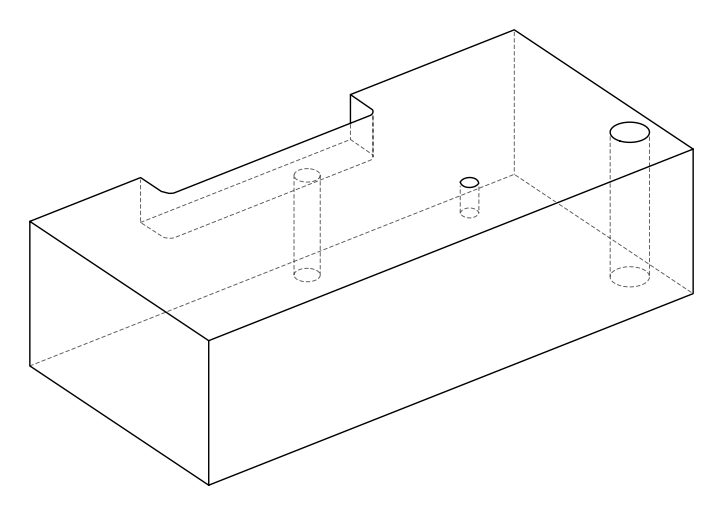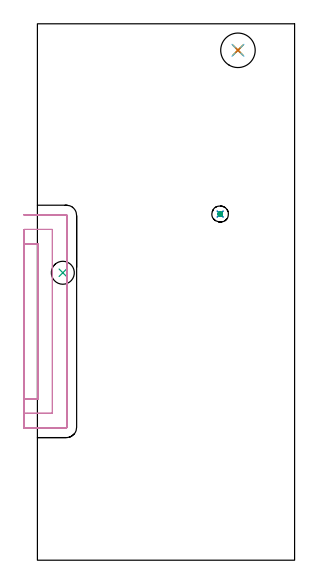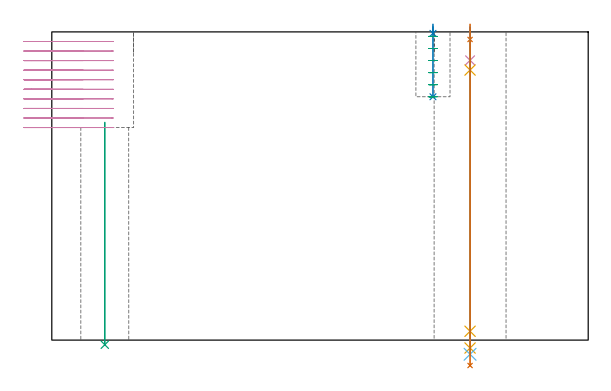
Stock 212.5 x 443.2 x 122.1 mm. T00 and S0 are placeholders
(PLAN: 10 operations, 8 tool changes, 27.2 min)
(1 SPOT_DRILL | STEP1HOLE_1 | NXT0321_9005460120000 | 0.05 min | 182 mm3)
(2 SPOT_DRILL_1 | STEP1POCKET | NXT0321_9005460120000 | 0.03 min | 2 mm3)
(3 INDEXABLE_INSERT_DRILL_THROUGH_HOLE_FROM_SOLID | STEP1HOLE | NXT0302_009 | 0.36 min | 34557 mm3)
(4 DRILL_BLIND_HOLE_INTO_CENTER | STEP1HOLE_1 | NXT0301_046 | 0.05 min | 358 mm3)
(5 GUN_DRILL_THROUGH_HOLE | STEP1HOLE_1 | UGT0307_003 | 0.57 min | 4259 mm3)
(6 SPADE_DRILL_TO_ENLARGE_THROUGH_HOLE | STEP1HOLE_1 | UGT0306_009 | 0.52 min | 27962 mm3)
(7 DRILL_TO_ENLARGE_THROUGH_HOLE | STEP1HOLE_1 | UGT0301_392 | 0.54 min | 45061 mm3)
(8 DRILL_BLIND_HOLE_INTO_CENTER_1 | STEP1POCKET | NXT0301_128 | 0.11 min | 2781 mm3)
(9 MILL_ROUGH_BLIND_HOLE_CONTOUR | STEP1POCKET | NXT0201_013 | Spiral | 0.42 min | 898 mm3)
(10 MILL_SLOT | SLOT_PARTIAL_RECTANGULAR | NXT0201_012 | Follow Part, ap 4, ae 75% | 24.58 min | 223889 mm3)
(TOOL NXT0321_9005460120000 | NC Spot Drill, 142deg, 12mm, Carbide, Uncoated | D12 PA142 FL30 Z2)
(TOOL NXT0302_009 | Index. Insert Drill 19mm [880-D1900L25-05] | D19 PA176 FL95 Z2)
(TOOL NXT0301_046 | Carbide Drill 7.5mm [860.1-0750-038A1-MM 2214] | D7.5 PA140 FL53 Z2)
(TOOL UGT0307_003 | Gun Drill 7 mm | D7 PA130 FL24 Z1)
(TOOL UGT0306_009 | Spade Drill 18.5mm | D18.5 PA132 FL10 Z2)
(TOOL UGT0301_392 | Twist Drill 28.5 mm | D28.5 PA118 FL165 Z2)
(TOOL NXT0301_128 | Carbide Drill 12mm [861.1-1200-036A1-GP GC34] | D12 PA150 FL37.4 Z2)
(TOOL NXT0201_013 | ENDMILL 10mm | D10 FL30 Z4)
(TOOL NXT0201_012 | ENDMILL 16mm [2P460-1600-NA 1630] | D16 FL38 Z6)
(OP 1 SPOT_DRILL)
G17 G21 G94 G90
T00 M6
G54
G17 G0 G90 X165.7 Y421.3 S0 M3
G43 Z132.1 H0
G94 G81 G98 Z119.1 F250. R125.1
G80
M5
M2
(OP 2 SPOT_DRILL_1)
G17 G21 G94 G90
T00 M6
G54
G17 G0 G90 X151. Y286. S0 M3
G43 Z132.1 H0
G94 G81 G98 Z121.519 F250. R125.1
G80
M5
M2
(OP 3 INDEXABLE_INSERT_DRILL_THROUGH_HOLE_FROM_SOLID)
G17 G21 G94 G90
T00 M6
G54
G17 G0 G90 X21. Y237.5 S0 M3
G43 Z132.1 H1
G94 G81 G98 Z-1.832 F250. R86.2
G80
M5
M2
(OP 4 DRILL_BLIND_HOLE_INTO_CENTER)
G17 G21 G94 G90
T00 M6
G54
G17 G0 G90 X165.7 Y421.3 S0 M3
G43 Z132.1 H1
G94 G81 G98 Z110.85 F250. R124.1
G80
M5
M2
(OP 5 GUN_DRILL_THROUGH_HOLE)
G17 G21 G94 G90
T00 M6
G54
G17 G0 G90 X165.7 Y421.3 M8
G43 Z132.1 H0
Z118.964
S716 M3
G94 G1 Z106.992 F125. M26
G4 X.084
Z3.5 F250.
G4 X.084
Z-3.132 F125.
G4 X.084
M5
M9
G0 Z118.964
Z132.1
M2
(OP 6 SPADE_DRILL_TO_ENLARGE_THROUGH_HOLE)
G17 G21 G94 G90
T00 M6
G54
G17 G0 G90 X165.7 Y421.3 S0 M3
G43 Z132.1 H0
G94 G73 G98 Z-5.618 F250. Q18.245 R124.1
G80
M5
M2
(OP 7 DRILL_TO_ENLARGE_THROUGH_HOLE)
G17 G21 G94 G90
T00 M6
G54
G17 G0 G90 X165.7 Y421.3 S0 M3
G43 Z132.1 H0
G94 G73 G98 Z-10.062 F250. Q26.432 R124.1
G80
M5
M2
(OP 8 DRILL_BLIND_HOLE_INTO_CENTER_1)
G17 G21 G94 G90
T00 M6
G54
G17 G0 G90 X151. Y286. S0 M3
G43 Z132.1 H1
G94 G81 G98 Z96.4 F250. R124.1
G80
M5
M2
(OP 9 MILL_ROUGH_BLIND_HOLE_CONTOUR)
G17 G21 G94 G90
T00 M6
G54
G17 G0 G90 X151. Y286. S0 M3
G43 Z132.1 H0
Z120.317
G94 G3 X151.591 Y287.159 R0.73 F250.
X149.971 Y287.416 R1.159
X149.584 Y284.971 R1.75
X149.971 Y287.416 R-1.75
X149.778 Y286.194 R0.875
X151. Y286. R0.875
G0 Z115.533
G3 X151.591 Y287.159 R0.73
X149.971 Y287.416 R1.159
X149.584 Y284.971 R1.75
X149.971 Y287.416 R-1.75
X149.778 Y286.194 R0.875
X151. Y286. R0.875
G0 Z110.75
G3 X151.591 Y287.159 R0.73
X149.971 Y287.416 R1.159
X149.584 Y284.971 R1.75
X149.971 Y287.416 R-1.75
X149.778 Y286.194 R0.875
X151. Y286. R0.875
G0 Z105.967
G3 X151.591 Y287.159 R0.73
X149.971 Y287.416 R1.159
X149.584 Y284.971 R1.75
X149.971 Y287.416 R-1.75
X149.778 Y286.194 R0.875
X151. Y286. R0.875
G0 Z101.183
G3 X151.591 Y287.159 R0.73
X149.971 Y287.416 R1.159
X149.584 Y284.971 R1.75
X149.971 Y287.416 R-1.75
X149.778 Y286.194 R0.875
X151. Y286. R0.875
G0 Z96.4
G3 X151.591 Y287.159 R0.73
X149.971 Y287.416 R1.159
X149.584 Y284.971 R1.75
X149.971 Y287.416 R-1.75
X149.778 Y286.194 R0.875
X151. Y286. R0.875
G0 Z132.1
M5
M2
(OP 10 MILL_SLOT)
G17 G21 G94 G90
T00 M6
G54
G17 G0 G90 X-11. Y133.3 S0 M3
G43 Z132.1 H1
Z118.31
G94 G1 X-8. F250.
X0.4 F500.
Y261.3
X-8.
X-11. F250.
Y121.3
X-8.
X12.4 F500.
Y273.3
X-8.
X-11. F250.
Y109.3
X-8.
X23.9 F500.
G3 X24.4 Y109.8 R0.5
G1 Y284.8
G3 X23.9 Y285.3 R0.5
G1 X-8.
X-11. F250.
G0 Y133.3 Z114.52
G1 X-8.
X0.4 F500.
Y261.3
X-8.
X-11. F250.
Y121.3
X-8.
X12.4 F500.
Y273.3
X-8.
X-11. F250.
Y109.3
X-8.
X23.9 F500.
G3 X24.4 Y109.8 R0.5
G1 Y284.8
G3 X23.9 Y285.3 R0.5
G1 X-8.
X-11. F250.
G0 Y133.3 Z110.73
G1 X-8.
X0.4 F500.
Y261.3
X-8.
X-11. F250.
Y121.3
X-8.
X12.4 F500.
Y273.3
X-8.
X-11. F250.
Y109.3
X-8.
X23.9 F500.
G3 X24.4 Y109.8 R0.5
G1 Y284.8
G3 X23.9 Y285.3 R0.5
G1 X-8.
X-11. F250.
G0 Y133.3 Z106.94
G1 X-8.
X0.4 F500.
Y261.3
X-8.
X-11. F250.
Y121.3
X-8.
X12.4 F500.
Y273.3
X-8.
X-11. F250.
Y109.3
X-8.
X23.9 F500.
G3 X24.4 Y109.8 R0.5
G1 Y284.8
G3 X23.9 Y285.3 R0.5
G1 X-8.
X-11. F250.
G0 Y133.3 Z103.15
G1 X-8.
X0.4 F500.
Y261.3
X-8.
X-11. F250.
Y121.3
X-8.
X12.4 F500.
Y273.3
X-8.
X-11. F250.
Y109.3
X-8.
X23.9 F500.
G3 X24.4 Y109.8 R0.5
G1 Y284.8
G3 X23.9 Y285.3 R0.5
G1 X-8.
X-11. F250.
G0 Y133.3 Z99.36
G1 X-8.
X0.4 F500.
Y261.3
X-8.
X-11. F250.
Y121.3
X-8.
X12.4 F500.
Y273.3
X-8.
X-11. F250.
Y109.3
X-8.
X23.9 F500.
G3 X24.4 Y109.8 R0.5
G1 Y284.8
G3 X23.9 Y285.3 R0.5
G1 X-8.
X-11. F250.
G0 Y133.3 Z95.57
G1 X-8.
X0.4 F500.
Y261.3
X-8.
X-11. F250.
Y121.3
X-8.
X12.4 F500.
Y273.3
X-8.
X-11. F250.
Y109.3
X-8.
X23.9 F500.
G3 X24.4 Y109.8 R0.5
G1 Y284.8
G3 X23.9 Y285.3 R0.5
G1 X-8.
X-11. F250.
G0 Y133.3 Z91.78
G1 X-8.
X0.4 F500.
Y261.3
X-8.
X-11. F250.
Y121.3
X-8.
X12.4 F500.
Y273.3
X-8.
X-11. F250.
Y109.3
X-8.
X23.9 F500.
G3 X24.4 Y109.8 R0.5
G1 Y284.8
G3 X23.9 Y285.3 R0.5
G1 X-8.
X-11. F250.
G0 Y133.3 Z87.99
G1 X-8.
X0.4 F500.
Y261.3
X-8.
X-11. F250.
Y121.3
X-8.
X12.4 F500.
Y273.3
X-8.
X-11. F250.
Y109.3
X-8.
X23.9 F500.
G3 X24.4 Y109.8 R0.5
G1 Y284.8
G3 X23.9 Y285.3 R0.5
G1 X-8.
X-11. F250.
G0 Y133.3 Z84.2
G1 X-8.
X0.4 F500.
Y261.3
X-8.
X-11. F250.
Y121.3
X-8.
X12.4 F500.
Y273.3
X-8.
X-11. F250.
Y109.3
X-8.
X23.9 F500.
G3 X24.4 Y109.8 R0.5
G1 Y284.8
G3 X23.9 Y285.3 R0.5
G1 X-8.
X-11. F250.
G0 Z132.1
M5
M2
